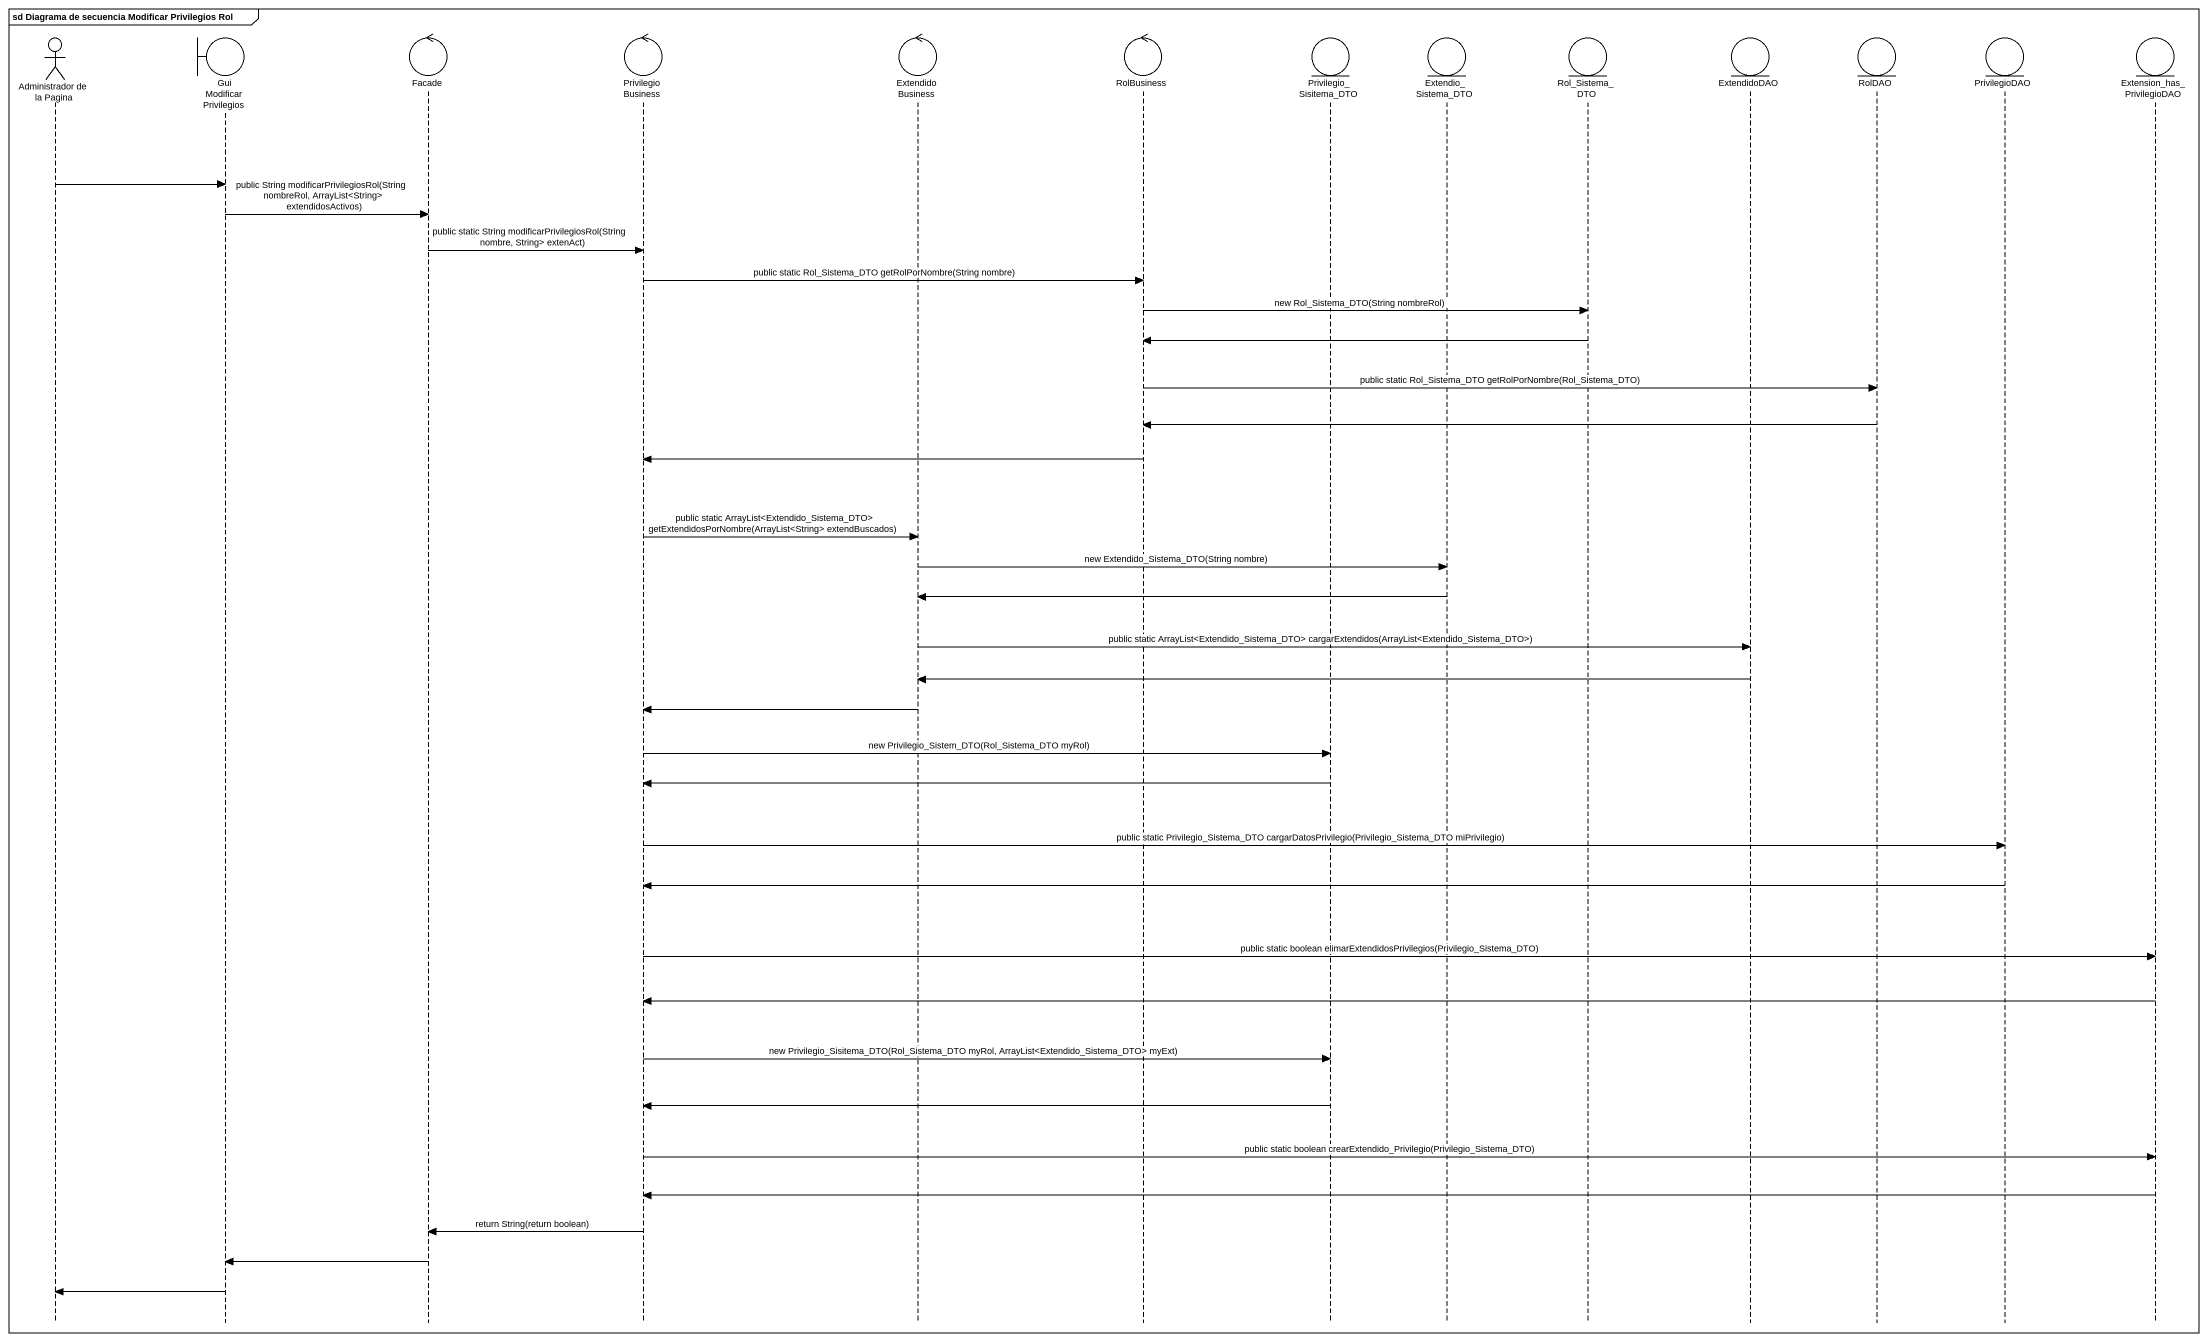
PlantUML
@startuml
mainframe sd Diagrama de secuencia Modificar Privilegios Rol
hide footbox
actor "Administrador de la Pagina" as Administrador_de_la_Pagina
boundary "Gui ModificarPrivilegios" as Gui_ModificarPrivilegios
control Facade
control PrivilegioBusiness
control ExtendidoBusiness
control RolBusiness
entity Privilegio_Sisitema_DTO
entity Extendio_Sistema_DTO
entity Rol_Sistema_DTO
entity ExtendidoDAO
entity RolDAO
entity PrivilegioDAO
entity Extension_has_PrivilegioDAO

Administrador_de_la_Pagina -> Gui_ModificarPrivilegios
Gui_ModificarPrivilegios -> Facade : public String modificarPrivilegiosRol(String nombreRol, ArrayList<String> extendidosActivos)
Facade -> PrivilegioBusiness : public static String modificarPrivilegiosRol(String nombre, String> extenAct)
PrivilegioBusiness -> RolBusiness : public static Rol_Sistema_DTO getRolPorNombre(String nombre)
RolBusiness -> Rol_Sistema_DTO : new Rol_Sistema_DTO(String nombreRol)
Rol_Sistema_DTO -> RolBusiness
RolBusiness -> RolDAO : public static Rol_Sistema_DTO getRolPorNombre(Rol_Sistema_DTO)
RolDAO -> RolBusiness
RolBusiness -> PrivilegioBusiness
PrivilegioBusiness -> ExtendidoBusiness : public static ArrayList<Extendido_Sistema_DTO> getExtendidosPorNombre(ArrayList<String> extendBuscados)
ExtendidoBusiness -> Extendio_Sistema_DTO : new Extendido_Sistema_DTO(String nombre)
Extendio_Sistema_DTO -> ExtendidoBusiness
ExtendidoBusiness -> ExtendidoDAO : public static ArrayList<Extendido_Sistema_DTO> cargarExtendidos(ArrayList<Extendido_Sistema_DTO>)
ExtendidoDAO -> ExtendidoBusiness
ExtendidoBusiness -> PrivilegioBusiness
PrivilegioBusiness -> Privilegio_Sisitema_DTO : new Privilegio_Sistem_DTO(Rol_Sistema_DTO myRol)
Privilegio_Sisitema_DTO -> PrivilegioBusiness
PrivilegioBusiness -> PrivilegioDAO : public static Privilegio_Sistema_DTO cargarDatosPrivilegio(Privilegio_Sistema_DTO miPrivilegio)
PrivilegioDAO -> PrivilegioBusiness
PrivilegioBusiness -> Extension_has_PrivilegioDAO : public static boolean elimarExtendidosPrivilegios(Privilegio_Sistema_DTO)
Extension_has_PrivilegioDAO -> PrivilegioBusiness
PrivilegioBusiness -> Privilegio_Sisitema_DTO : new Privilegio_Sisitema_DTO(Rol_Sistema_DTO myRol, ArrayList<Extendido_Sistema_DTO> myExt)
Privilegio_Sisitema_DTO -> PrivilegioBusiness
PrivilegioBusiness -> Extension_has_PrivilegioDAO : public static boolean crearExtendido_Privilegio(Privilegio_Sistema_DTO)
Extension_has_PrivilegioDAO -> PrivilegioBusiness
PrivilegioBusiness -> Facade : return String(return boolean)
Facade -> Gui_ModificarPrivilegios
Gui_ModificarPrivilegios -> Administrador_de_la_Pagina
@enduml
